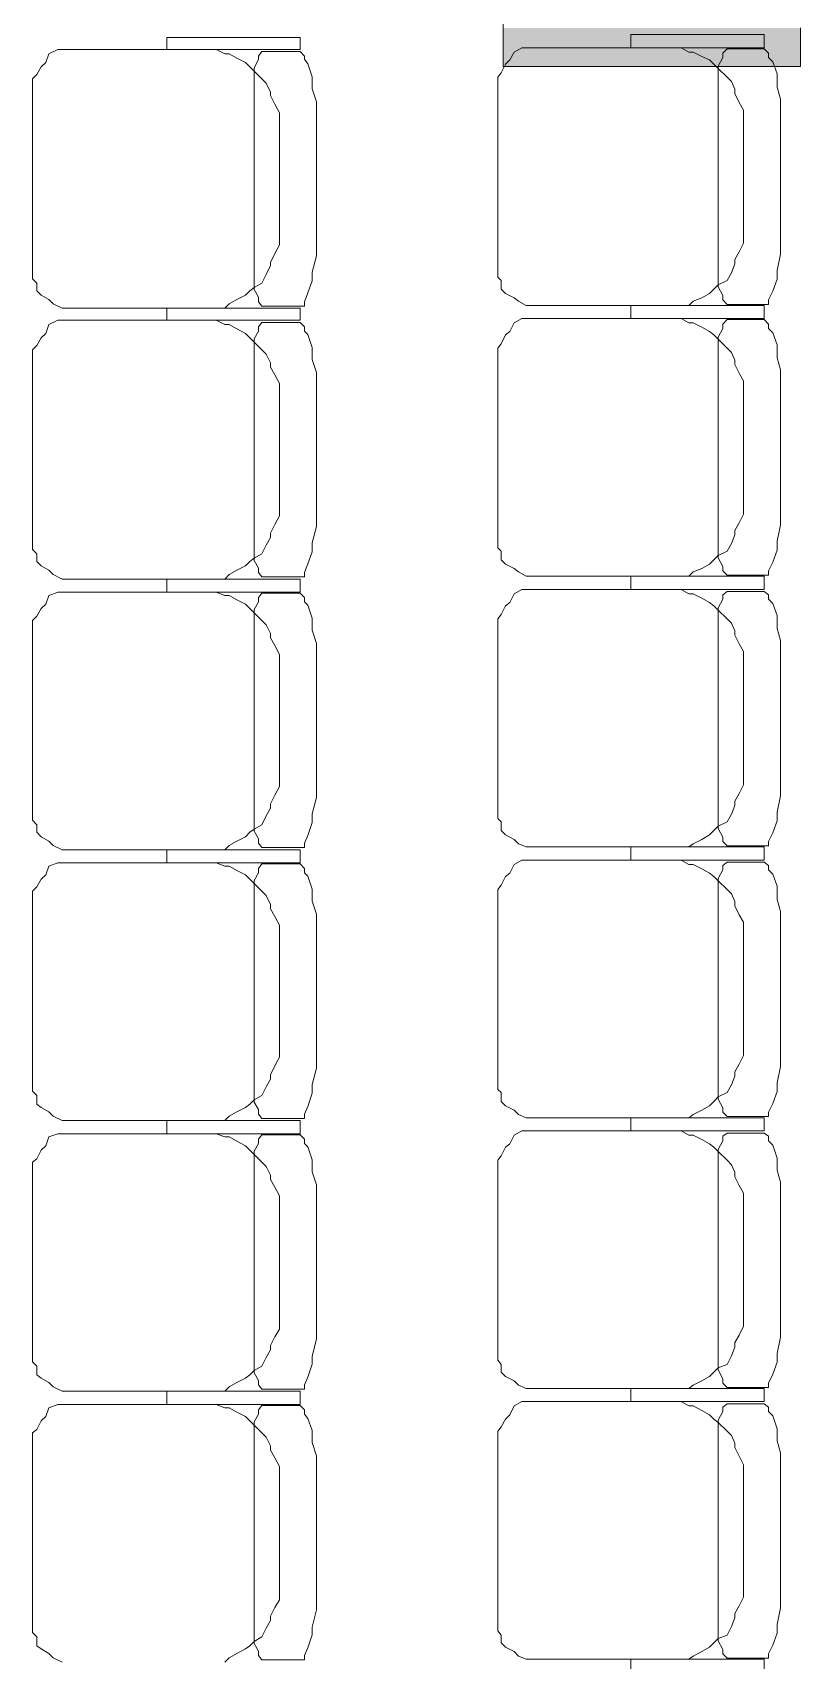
# Model space of a CAD drawing. Header units: millimetres. Extents: x 0 to 1189, y 0 to 841.
# Drawn here: x 508.66 to 522.61, y 340.6 to 370.17 of the extents above; entities that cross this region are included whole.
import ezdxf

# ---------------------------------------------------------------- set-up
doc = ezdxf.new("R2010")
doc.units = ezdxf.units.MM

msp = doc.modelspace()

# ---------------------------------------------------------------- hatches: boundary and pattern name
at = {"true_color": 0xf1d696}
h = msp.add_hatch(color=41, dxfattribs=at)
h.dxf.hatch_style = 2
h.paths.add_polyline_path([(517.905791, 370.249336), (517.905791, 369.549335), (517.20579, 369.549335)])
h = msp.add_hatch(color=41, dxfattribs=at)
h.dxf.hatch_style = 2
h.paths.add_polyline_path([(517.20579, 370.249336), (517.905791, 370.249336), (517.20579, 369.549335)])
h = msp.add_hatch(color=41, dxfattribs=at)
h.dxf.hatch_style = 2
h.paths.add_polyline_path([(521.905797, 370.249336), (521.905797, 369.549335), (517.905791, 369.549335), (517.905791, 370.249336)])
h = msp.add_hatch(color=41, dxfattribs=at)
h.dxf.hatch_style = 2
h.paths.add_polyline_path([(521.905797, 370.249336), (522.605798, 370.249336), (522.605798, 369.549335)])
h = msp.add_hatch(color=41, dxfattribs=at)
h.dxf.hatch_style = 2
h.paths.add_polyline_path([(521.905797, 369.549335), (521.905797, 370.249336), (522.605798, 369.549335)])

# ---------------------------------------------------------------- linework, layer by layer
at = {"color": 7, "lineweight": 0}
for points in [[(517.20579, 374.949344), (517.20579, 369.549335)], [(522.605798, 369.549335), (522.605798, 370.249336)], [(517.20579, 369.549335), (517.905791, 369.549335)], [(517.905791, 369.549335), (522.605798, 369.549335)]]:
    msp.add_lwpolyline(points, dxfattribs=at)
at = {"color": 8, "lineweight": 0, "true_color": 0x7f7f7f}
for points in [[(519.527794, 370.128336), (521.946797, 370.128336)], [(519.527794, 369.890336), (519.527794, 370.128336)], [(521.946797, 370.128336), (521.946797, 369.890336)], [(508.959778, 369.779336), (509.118778, 369.859336)], [(509.118778, 369.859336), (509.277778, 369.859336)], [(509.277778, 369.859336), (509.356778, 369.859336)], [(509.356778, 369.859336), (511.696782, 369.859336)], [(511.101781, 370.077336), (513.520785, 370.077336)], [(511.101781, 369.859336), (511.101781, 370.077336)], [(513.520785, 369.859336), (511.101781, 369.859336)], [(511.696782, 369.859336), (511.854782, 369.859336)], [(511.854782, 369.859336), (511.993782, 369.859336)], [(511.993782, 369.859336), (512.152782, 369.779336)], [(513.520785, 370.077336), (513.520785, 369.859336)], [(517.40679, 369.810336), (517.545791, 369.890336)], [(517.545791, 369.890336), (517.703791, 369.890336)], [(517.703791, 369.890336), (517.782791, 369.890336)], [(517.782791, 369.890336), (520.122795, 369.890336)], [(521.946797, 369.890336), (519.527794, 369.890336)], [(520.122795, 369.890336), (520.281795, 369.890336)], [(520.281795, 369.890336), (520.439795, 369.890336)], [(520.439795, 369.890336), (520.578795, 369.810336)], [(521.193796, 369.790336), (521.272796, 369.870336)], [(521.272796, 369.870336), (521.351797, 369.870336)], [(521.351797, 369.870336), (521.946797, 369.870336)], [(521.946797, 369.870336), (522.025798, 369.790336)], [(508.741777, 369.403335), (508.821777, 369.541335)], [(508.821777, 369.541335), (508.900777, 369.621335)], [(508.900777, 369.621335), (508.959778, 369.779336)], [(512.152782, 369.779336), (512.231783, 369.779336)], [(512.231783, 369.779336), (512.370783, 369.700336)], [(512.370783, 369.700336), (512.528783, 369.621335)], [(512.528783, 369.621335), (512.608783, 369.541335)], [(512.608783, 369.541335), (512.687783, 369.462335)], [(512.687783, 369.521335), (512.766783, 369.680335)], [(512.766783, 369.740336), (512.826783, 369.819336)], [(512.766783, 369.680335), (512.766783, 369.740336)], [(512.826783, 369.819336), (512.905784, 369.819336)], [(512.905784, 369.819336), (513.520785, 369.819336)], [(513.520785, 369.819336), (513.599785, 369.740336)], [(513.599785, 369.740336), (513.599785, 369.680335)], [(513.599785, 369.680335), (513.658785, 369.601335)], [(513.658785, 369.601335), (513.738785, 369.363335)], [(517.16879, 369.434335), (517.24779, 369.592335)], [(517.24779, 369.592335), (517.32679, 369.672335)], [(517.32679, 369.672335), (517.40679, 369.810336)], [(520.578795, 369.810336), (520.657795, 369.810336)], [(520.657795, 369.810336), (520.816796, 369.731336)], [(520.816796, 369.731336), (520.955796, 369.672335)], [(520.955796, 369.672335), (521.034796, 369.592335)], [(521.034796, 369.592335), (521.113796, 369.513335)], [(521.113796, 369.553335), (521.193796, 369.711336)], [(521.113796, 368.878334), (521.113796, 369.553335)], [(521.193796, 369.711336), (521.193796, 369.790336)], [(522.025798, 369.790336), (522.025798, 369.711336)], [(522.025798, 369.711336), (522.105798, 369.632335)], [(522.105798, 369.632335), (522.184798, 369.414335)], [(508.662777, 369.323335), (508.741777, 369.403335)], [(508.662777, 366.984331), (508.662777, 369.323335)], [(512.687783, 368.828334), (512.687783, 369.521335)], [(512.687783, 369.462335), (512.826783, 369.323335)], [(512.826783, 369.323335), (512.905784, 369.244335)], [(512.905784, 369.244335), (512.984784, 369.085335)], [(513.738785, 369.363335), (513.738785, 369.145335)], [(517.10879, 369.354335), (517.16879, 369.434335)], [(517.10879, 367.015331), (517.10879, 369.354335)], [(521.113796, 369.513335), (521.272796, 369.354335)], [(521.272796, 369.354335), (521.351797, 369.275335)], [(521.351797, 369.275335), (521.411797, 369.136335)], [(522.184798, 369.414335), (522.184798, 369.176335)], [(512.984784, 369.085335), (512.984784, 369.026334)], [(512.984784, 369.026334), (513.064784, 368.867334)], [(513.738785, 369.145335), (513.817785, 368.907334)], [(521.411797, 369.136335), (521.411797, 369.057335)], [(521.411797, 369.057335), (521.490797, 368.898334)], [(522.184798, 369.176335), (522.244798, 368.958334)], [(522.244798, 368.958334), (522.244798, 368.720334)], [(512.687783, 366.19133), (512.687783, 368.828334)], [(513.064784, 368.867334), (513.143784, 368.709334)], [(513.143784, 368.709334), (513.143784, 368.570334)], [(513.817785, 368.907334), (513.817785, 368.689334)], [(513.817785, 368.689334), (513.817785, 368.391334)], [(521.113796, 366.22233), (521.113796, 368.878334)], [(521.490797, 368.898334), (521.569797, 368.759334)], [(521.569797, 368.759334), (521.569797, 368.601334)], [(522.244798, 368.720334), (522.244798, 368.422334)], [(513.143784, 368.570334), (513.143784, 368.411334)], [(513.143784, 368.411334), (513.143784, 367.420332)], [(513.817785, 368.391334), (513.817785, 366.647331)], [(521.569797, 368.601334), (521.569797, 368.442334)], [(521.569797, 368.442334), (521.569797, 367.451332)], [(522.244798, 368.422334), (522.244798, 366.678331)], [(513.143784, 367.420332), (513.143784, 366.528331)], [(521.569797, 367.451332), (521.569797, 366.578331)], [(508.662777, 365.85333), (508.662777, 366.984331)], [(517.10879, 365.88533), (517.10879, 367.015331)], [(513.817785, 366.647331), (513.817785, 366.32933)], [(521.569797, 366.578331), (521.569797, 366.499331)], [(522.244798, 366.678331), (522.244798, 366.38033)], [(513.143784, 366.30933), (513.064784, 366.15133)], [(513.143784, 366.528331), (513.143784, 366.448331)], [(513.143784, 366.448331), (513.143784, 366.30933)], [(513.817785, 366.32933), (513.817785, 366.11133)], [(521.569797, 366.34133), (521.490797, 366.18233)], [(521.569797, 366.499331), (521.569797, 366.34133)], [(522.244798, 366.38033), (522.244798, 366.14233)], [(512.687783, 365.81433), (512.687783, 366.19133)], [(513.064784, 366.15133), (512.984784, 365.99233)], [(512.984784, 365.99233), (512.984784, 365.93333)], [(513.817785, 366.11133), (513.738785, 365.81433)], [(521.113796, 365.84533), (521.113796, 366.22233)], [(521.490797, 366.18233), (521.411797, 366.04333)], [(521.411797, 366.04333), (521.411797, 365.96433)], [(522.244798, 366.14233), (522.184798, 365.84533)], [(508.662777, 365.695329), (508.662777, 365.85333)], [(508.741777, 365.616329), (508.662777, 365.695329)], [(512.687783, 365.655329), (512.687783, 365.81433)], [(512.905784, 365.77433), (512.826783, 365.616329)], [(512.984784, 365.93333), (512.905784, 365.77433)], [(513.738785, 365.81433), (513.738785, 365.655329)], [(517.10879, 365.726329), (517.10879, 365.88533)], [(517.16879, 365.666329), (517.10879, 365.726329)], [(521.113796, 365.686329), (521.113796, 365.84533)], [(521.113796, 365.547329), (521.113796, 365.686329)], [(521.351797, 365.80533), (521.272796, 365.666329)], [(521.411797, 365.96433), (521.351797, 365.80533)], [(522.184798, 365.686329), (522.105798, 365.468329)], [(522.184798, 365.84533), (522.184798, 365.686329)], [(508.741777, 365.477329), (508.741777, 365.616329)], [(508.821777, 365.397329), (508.741777, 365.477329)], [(508.959778, 365.318329), (508.821777, 365.397329)], [(512.528783, 365.397329), (512.370783, 365.318329)], [(512.608783, 365.477329), (512.528783, 365.397329)], [(512.687783, 365.536329), (512.608783, 365.477329)], [(512.687783, 365.497329), (512.687783, 365.655329)], [(512.826783, 365.616329), (512.687783, 365.536329)], [(512.766783, 365.358329), (512.687783, 365.497329)], [(513.658785, 365.437329), (513.599785, 365.278329)], [(513.738785, 365.655329), (513.658785, 365.437329)], [(517.16879, 365.508329), (517.16879, 365.666329)], [(517.24779, 365.429329), (517.16879, 365.508329)], [(517.40679, 365.349329), (517.24779, 365.429329)], [(520.955796, 365.429329), (520.816796, 365.349329)], [(521.034796, 365.508329), (520.955796, 365.429329)], [(521.113796, 365.587329), (521.034796, 365.508329)], [(521.272796, 365.666329), (521.113796, 365.587329)], [(521.193796, 365.389329), (521.113796, 365.547329)], [(521.193796, 365.310329), (521.193796, 365.389329)], [(522.105798, 365.468329), (522.025798, 365.310329)], [(509.039778, 365.239329), (508.959778, 365.318329)], [(509.197778, 365.160329), (509.039778, 365.239329)], [(509.356778, 365.160329), (509.197778, 365.160329)], [(511.696782, 365.160329), (509.356778, 365.160329)], [(511.101781, 365.160329), (513.520785, 365.160329)], [(511.101781, 364.941328), (511.101781, 365.160329)], [(511.854782, 365.160329), (511.696782, 365.160329)], [(511.993782, 365.160329), (511.854782, 365.160329)], [(512.152782, 365.160329), (511.993782, 365.160329)], [(512.231783, 365.239329), (512.152782, 365.160329)], [(512.370783, 365.318329), (512.231783, 365.239329)], [(512.766783, 365.278329), (512.766783, 365.358329)], [(512.826783, 365.199329), (512.766783, 365.278329)], [(512.905784, 365.199329), (512.826783, 365.199329)], [(513.520785, 365.199329), (512.905784, 365.199329)], [(513.599785, 365.199329), (513.520785, 365.199329)], [(513.520785, 365.160329), (513.520785, 364.941328)], [(513.599785, 365.278329), (513.599785, 365.199329)], [(517.485791, 365.290329), (517.40679, 365.349329)], [(517.624791, 365.210329), (517.485791, 365.290329)], [(517.782791, 365.210329), (517.624791, 365.210329)], [(520.122795, 365.210329), (517.782791, 365.210329)], [(519.527794, 365.210329), (521.946797, 365.210329)], [(519.527794, 364.972328), (519.527794, 365.210329)], [(520.281795, 365.210329), (520.122795, 365.210329)], [(520.439795, 365.210329), (520.281795, 365.210329)], [(520.578795, 365.210329), (520.439795, 365.210329)], [(520.657795, 365.290329), (520.578795, 365.210329)], [(520.816796, 365.349329), (520.657795, 365.290329)], [(521.272796, 365.230329), (521.193796, 365.310329)], [(521.351797, 365.230329), (521.272796, 365.230329)], [(521.946797, 365.230329), (521.351797, 365.230329)], [(522.025798, 365.230329), (521.946797, 365.230329)], [(521.946797, 365.210329), (521.946797, 364.972328)], [(522.025798, 365.310329), (522.025798, 365.230329)], [(508.900777, 364.703328), (508.959778, 364.862328)], [(508.959778, 364.862328), (509.118778, 364.941328)], [(509.118778, 364.941328), (509.277778, 364.941328)], [(509.277778, 364.941328), (509.356778, 364.941328)], [(509.356778, 364.941328), (511.696782, 364.941328)], [(513.520785, 364.941328), (511.101781, 364.941328)], [(511.696782, 364.941328), (511.854782, 364.941328)], [(511.854782, 364.941328), (511.993782, 364.941328)], [(511.993782, 364.941328), (512.152782, 364.862328)], [(512.152782, 364.862328), (512.231783, 364.862328)], [(512.231783, 364.862328), (512.370783, 364.783328)], [(512.766783, 364.822328), (512.826783, 364.902328)], [(512.766783, 364.743328), (512.766783, 364.822328)], [(512.826783, 364.902328), (512.905784, 364.902328)], [(512.905784, 364.902328), (513.520785, 364.902328)], [(513.520785, 364.902328), (513.599785, 364.822328)], [(513.599785, 364.822328), (513.599785, 364.743328)], [(517.32679, 364.735328), (517.40679, 364.893328)], [(517.40679, 364.893328), (517.545791, 364.972328)], [(517.545791, 364.972328), (517.703791, 364.972328)], [(517.703791, 364.972328), (517.782791, 364.972328)], [(517.782791, 364.972328), (520.122795, 364.972328)], [(521.946797, 364.972328), (519.527794, 364.972328)], [(520.122795, 364.972328), (520.281795, 364.972328)], [(520.281795, 364.972328), (520.439795, 364.972328)], [(520.439795, 364.972328), (520.578795, 364.893328)], [(520.578795, 364.893328), (520.657795, 364.893328)], [(520.657795, 364.893328), (520.816796, 364.814328)], [(520.816796, 364.814328), (520.955796, 364.735328)], [(521.193796, 364.873328), (521.272796, 364.953328)], [(521.193796, 364.794328), (521.193796, 364.873328)], [(521.272796, 364.953328), (521.351797, 364.953328)], [(521.351797, 364.953328), (521.946797, 364.953328)], [(521.946797, 364.953328), (522.025798, 364.873328)], [(522.025798, 364.873328), (522.025798, 364.794328)], [(508.741777, 364.485328), (508.821777, 364.624328)], [(508.821777, 364.624328), (508.900777, 364.703328)], [(512.370783, 364.783328), (512.528783, 364.703328)], [(512.528783, 364.703328), (512.608783, 364.624328)], [(512.608783, 364.624328), (512.687783, 364.545328)], [(512.687783, 364.604328), (512.766783, 364.743328)], [(512.687783, 363.910327), (512.687783, 364.604328)], [(512.687783, 364.545328), (512.826783, 364.406327)], [(513.599785, 364.743328), (513.658785, 364.684328)], [(513.658785, 364.684328), (513.738785, 364.446327)], [(517.10879, 364.437327), (517.16879, 364.516328)], [(517.16879, 364.516328), (517.24779, 364.675328)], [(517.24779, 364.675328), (517.32679, 364.735328)], [(520.955796, 364.735328), (521.034796, 364.675328)], [(521.034796, 364.675328), (521.113796, 364.596328)], [(521.113796, 364.635328), (521.193796, 364.794328)], [(521.113796, 363.961327), (521.113796, 364.635328)], [(521.113796, 364.596328), (521.272796, 364.437327)], [(522.025798, 364.794328), (522.105798, 364.715328)], [(522.105798, 364.715328), (522.184798, 364.497328)], [(508.662777, 364.406327), (508.741777, 364.485328)], [(508.662777, 362.066324), (508.662777, 364.406327)], [(512.826783, 364.406327), (512.905784, 364.327327)], [(512.905784, 364.327327), (512.984784, 364.168327)], [(513.738785, 364.446327), (513.738785, 364.228327)], [(513.738785, 364.228327), (513.817785, 363.990327)], [(517.10879, 362.098324), (517.10879, 364.437327)], [(521.272796, 364.437327), (521.351797, 364.358327)], [(521.351797, 364.358327), (521.411797, 364.219327)], [(521.411797, 364.219327), (521.411797, 364.140327)], [(522.184798, 364.497328), (522.184798, 364.259327)], [(522.184798, 364.259327), (522.244798, 364.041327)], [(512.687783, 361.273323), (512.687783, 363.910327)], [(512.984784, 364.168327), (512.984784, 364.089327)], [(512.984784, 364.089327), (513.064784, 363.950327)], [(513.064784, 363.950327), (513.143784, 363.791326)], [(513.817785, 363.990327), (513.817785, 363.772326)], [(521.113796, 361.304323), (521.113796, 363.961327)], [(521.411797, 364.140327), (521.490797, 363.981327)], [(521.490797, 363.981327), (521.569797, 363.842327)], [(522.244798, 364.041327), (522.244798, 363.803327)], [(513.143784, 363.791326), (513.143784, 363.653326)], [(513.143784, 363.653326), (513.143784, 363.494326)], [(513.817785, 363.772326), (513.817785, 363.474326)], [(521.569797, 363.842327), (521.569797, 363.684326)], [(521.569797, 363.684326), (521.569797, 363.525326)], [(522.244798, 363.803327), (522.244798, 363.505326)], [(513.143784, 363.494326), (513.143784, 362.503325)], [(513.817785, 363.474326), (513.817785, 361.729323)], [(521.569797, 363.525326), (521.569797, 362.534325)], [(522.244798, 363.505326), (522.244798, 361.761323)], [(513.143784, 362.503325), (513.143784, 361.610323)], [(521.569797, 362.534325), (521.569797, 361.642323)], [(508.662777, 360.936322), (508.662777, 362.066324)], [(517.10879, 360.967322), (517.10879, 362.098324)], [(513.143784, 361.610323), (513.143784, 361.531323)], [(513.817785, 361.729323), (513.817785, 361.412323)], [(521.569797, 361.642323), (521.569797, 361.582323)], [(521.569797, 361.582323), (521.569797, 361.423323)], [(522.244798, 361.761323), (522.244798, 361.463323)], [(512.687783, 360.897322), (512.687783, 361.273323)], [(513.143784, 361.392323), (513.064784, 361.234323)], [(513.143784, 361.531323), (513.143784, 361.392323)], [(513.817785, 361.412323), (513.817785, 361.194323)], [(521.113796, 360.928322), (521.113796, 361.304323)], [(521.490797, 361.265323), (521.411797, 361.126322)], [(521.569797, 361.423323), (521.490797, 361.265323)], [(522.244798, 361.463323), (522.244798, 361.225323)], [(512.984784, 360.996322), (512.905784, 360.857322)], [(513.064784, 361.234323), (512.984784, 361.075322)], [(512.984784, 361.075322), (512.984784, 360.996322)], [(513.817785, 361.194323), (513.738785, 360.897322)], [(517.10879, 360.809322), (517.10879, 360.967322)], [(521.411797, 361.047322), (521.351797, 360.888322)], [(521.411797, 361.126322), (521.411797, 361.047322)], [(522.244798, 361.225323), (522.184798, 360.928322)], [(508.662777, 360.778322), (508.662777, 360.936322)], [(508.741777, 360.698322), (508.662777, 360.778322)], [(508.741777, 360.560322), (508.741777, 360.698322)], [(512.687783, 360.738322), (512.687783, 360.897322)], [(512.687783, 360.579322), (512.687783, 360.738322)], [(512.826783, 360.698322), (512.687783, 360.619322)], [(512.905784, 360.857322), (512.826783, 360.698322)], [(513.738785, 360.738322), (513.658785, 360.520321)], [(513.738785, 360.897322), (513.738785, 360.738322)], [(517.16879, 360.749322), (517.10879, 360.809322)], [(517.16879, 360.591322), (517.16879, 360.749322)], [(521.113796, 360.670322), (521.034796, 360.591322)], [(521.113796, 360.769322), (521.113796, 360.928322)], [(521.113796, 360.630322), (521.113796, 360.769322)], [(521.272796, 360.749322), (521.113796, 360.670322)], [(521.351797, 360.888322), (521.272796, 360.749322)], [(522.184798, 360.769322), (522.105798, 360.551322)], [(522.184798, 360.928322), (522.184798, 360.769322)], [(508.821777, 360.480321), (508.741777, 360.560322)], [(508.959778, 360.401321), (508.821777, 360.480321)], [(509.039778, 360.322321), (508.959778, 360.401321)], [(512.370783, 360.401321), (512.231783, 360.322321)], [(512.528783, 360.480321), (512.370783, 360.401321)], [(512.608783, 360.560322), (512.528783, 360.480321)], [(512.687783, 360.619322), (512.608783, 360.560322)], [(512.766783, 360.441321), (512.687783, 360.579322)], [(512.766783, 360.361321), (512.766783, 360.441321)], [(513.658785, 360.520321), (513.599785, 360.361321)], [(517.24779, 360.511321), (517.16879, 360.591322)], [(517.40679, 360.432321), (517.24779, 360.511321)], [(517.485791, 360.373321), (517.40679, 360.432321)], [(517.624791, 360.293321), (517.485791, 360.373321)], [(520.657795, 360.373321), (520.578795, 360.293321)], [(520.816796, 360.432321), (520.657795, 360.373321)], [(520.955796, 360.511321), (520.816796, 360.432321)], [(521.034796, 360.591322), (520.955796, 360.511321)], [(521.193796, 360.472321), (521.113796, 360.630322)], [(521.193796, 360.392321), (521.193796, 360.472321)], [(521.272796, 360.313321), (521.193796, 360.392321)], [(522.105798, 360.551322), (522.025798, 360.392321)], [(522.025798, 360.392321), (522.025798, 360.313321)], [(509.197778, 360.242321), (509.039778, 360.322321)], [(509.356778, 360.242321), (509.197778, 360.242321)], [(511.696782, 360.242321), (509.356778, 360.242321)], [(511.101781, 360.242321), (513.520785, 360.242321)], [(511.101781, 360.004321), (511.101781, 360.242321)], [(511.854782, 360.242321), (511.696782, 360.242321)], [(511.993782, 360.242321), (511.854782, 360.242321)], [(512.152782, 360.242321), (511.993782, 360.242321)], [(512.231783, 360.322321), (512.152782, 360.242321)], [(512.826783, 360.282321), (512.766783, 360.361321)], [(512.905784, 360.282321), (512.826783, 360.282321)], [(513.520785, 360.282321), (512.905784, 360.282321)], [(513.599785, 360.282321), (513.520785, 360.282321)], [(513.520785, 360.242321), (513.520785, 360.004321)], [(513.599785, 360.361321), (513.599785, 360.282321)], [(517.782791, 360.293321), (517.624791, 360.293321)], [(520.122795, 360.293321), (517.782791, 360.293321)], [(519.527794, 360.293321), (521.946797, 360.293321)], [(519.527794, 360.055321), (519.527794, 360.293321)], [(520.281795, 360.293321), (520.122795, 360.293321)], [(520.439795, 360.293321), (520.281795, 360.293321)], [(520.578795, 360.293321), (520.439795, 360.293321)], [(521.351797, 360.313321), (521.272796, 360.313321)], [(521.946797, 360.313321), (521.351797, 360.313321)], [(522.025798, 360.313321), (521.946797, 360.313321)], [(521.946797, 360.293321), (521.946797, 360.055321)], [(508.821777, 359.70732), (508.900777, 359.78632)], [(508.900777, 359.78632), (508.959778, 359.945321)], [(508.959778, 359.945321), (509.118778, 360.004321)], [(509.118778, 360.004321), (509.277778, 360.004321)], [(509.277778, 360.004321), (509.356778, 360.004321)], [(509.356778, 360.004321), (511.696782, 360.004321)], [(513.520785, 360.004321), (511.101781, 360.004321)], [(511.696782, 360.004321), (511.854782, 360.004321)], [(511.854782, 360.004321), (511.993782, 360.004321)], [(511.993782, 360.004321), (512.152782, 359.945321)], [(512.152782, 359.945321), (512.231783, 359.945321)], [(512.231783, 359.945321), (512.370783, 359.86632)], [(512.370783, 359.86632), (512.528783, 359.78632)], [(512.528783, 359.78632), (512.608783, 359.70732)], [(512.687783, 359.68732), (512.766783, 359.82632)], [(512.766783, 359.905321), (512.826783, 359.985321)], [(512.766783, 359.82632), (512.766783, 359.905321)], [(512.826783, 359.985321), (512.905784, 359.985321)], [(512.905784, 359.985321), (513.520785, 359.985321)], [(513.520785, 359.985321), (513.599785, 359.905321)], [(513.599785, 359.905321), (513.599785, 359.82632)], [(513.599785, 359.82632), (513.658785, 359.76732)], [(517.24779, 359.75832), (517.32679, 359.81732)], [(517.32679, 359.81732), (517.40679, 359.976321)], [(517.40679, 359.976321), (517.545791, 360.055321)], [(517.545791, 360.055321), (517.703791, 360.055321)], [(517.703791, 360.055321), (517.782791, 360.055321)], [(517.782791, 360.055321), (520.122795, 360.055321)], [(521.946797, 360.055321), (519.527794, 360.055321)], [(520.122795, 360.055321), (520.281795, 360.055321)], [(520.281795, 360.055321), (520.439795, 360.055321)], [(520.439795, 360.055321), (520.578795, 359.976321)], [(520.578795, 359.976321), (520.657795, 359.976321)], [(520.657795, 359.976321), (520.816796, 359.897321)], [(520.816796, 359.897321), (520.955796, 359.81732)], [(520.955796, 359.81732), (521.034796, 359.75832)], [(521.113796, 359.71832), (521.193796, 359.877321)], [(521.193796, 359.956321), (521.272796, 360.016321)], [(521.193796, 359.877321), (521.193796, 359.956321)], [(521.272796, 360.016321), (521.351797, 360.016321)], [(521.351797, 360.016321), (521.946797, 360.016321)], [(521.946797, 360.016321), (522.025798, 359.956321)], [(522.025798, 359.956321), (522.025798, 359.877321)], [(522.025798, 359.877321), (522.105798, 359.79832)], [(522.105798, 359.79832), (522.184798, 359.58032)], [(508.662777, 359.48932), (508.741777, 359.56832)], [(508.662777, 357.149316), (508.662777, 359.48932)], [(508.741777, 359.56832), (508.821777, 359.70732)], [(512.608783, 359.70732), (512.687783, 359.62832)], [(512.687783, 358.993319), (512.687783, 359.68732)], [(512.687783, 359.62832), (512.826783, 359.48932)], [(512.826783, 359.48932), (512.905784, 359.41032)], [(513.658785, 359.76732), (513.738785, 359.52932)], [(513.738785, 359.52932), (513.738785, 359.31132)], [(517.10879, 359.52032), (517.16879, 359.59932)], [(517.10879, 357.180316), (517.10879, 359.52032)], [(517.16879, 359.59932), (517.24779, 359.75832)], [(521.034796, 359.75832), (521.113796, 359.67932)], [(521.113796, 359.044319), (521.113796, 359.71832)], [(521.113796, 359.67932), (521.272796, 359.52032)], [(521.272796, 359.52032), (521.351797, 359.44132)], [(522.184798, 359.58032), (522.184798, 359.34232)], [(512.905784, 359.41032), (512.984784, 359.25132)], [(512.984784, 359.25132), (512.984784, 359.172319)], [(513.738785, 359.31132), (513.817785, 359.073319)], [(521.351797, 359.44132), (521.411797, 359.30232)], [(521.411797, 359.30232), (521.411797, 359.22332)], [(521.411797, 359.22332), (521.490797, 359.064319)], [(522.184798, 359.34232), (522.244798, 359.124319)], [(512.687783, 356.356315), (512.687783, 358.993319)], [(512.984784, 359.172319), (513.064784, 359.033319)], [(513.064784, 359.033319), (513.143784, 358.874319)], [(513.817785, 359.073319), (513.817785, 358.854319)], [(521.113796, 356.387315), (521.113796, 359.044319)], [(521.490797, 359.064319), (521.569797, 358.925319)], [(521.569797, 358.925319), (521.569797, 358.767319)], [(522.244798, 359.124319), (522.244798, 358.886319)], [(522.244798, 358.886319), (522.244798, 358.588319)], [(513.143784, 358.874319), (513.143784, 358.736319)], [(513.143784, 358.736319), (513.143784, 358.577319)], [(513.817785, 358.854319), (513.817785, 358.537318)], [(521.569797, 358.767319), (521.569797, 358.608319)], [(521.569797, 358.608319), (521.569797, 357.617317)], [(522.244798, 358.588319), (522.244798, 356.843316)], [(513.143784, 358.577319), (513.143784, 357.586317)], [(513.817785, 358.537318), (513.817785, 356.812316)], [(513.143784, 357.586317), (513.143784, 356.693316)], [(521.569797, 357.617317), (521.569797, 356.724316)], [(508.662777, 356.019315), (508.662777, 357.149316)], [(517.10879, 356.050315), (517.10879, 357.180316)], [(522.244798, 356.843316), (522.244798, 356.546315)], [(513.143784, 356.693316), (513.143784, 356.614316)], [(513.143784, 356.614316), (513.143784, 356.475315)], [(513.817785, 356.812316), (513.817785, 356.495315)], [(521.569797, 356.724316), (521.569797, 356.665316)], [(521.569797, 356.665316), (521.569797, 356.506315)], [(522.244798, 356.546315), (522.244798, 356.308315)], [(512.687783, 355.980315), (512.687783, 356.356315)], [(513.064784, 356.317315), (512.984784, 356.158315)], [(513.143784, 356.475315), (513.064784, 356.317315)], [(513.817785, 356.277315), (513.738785, 355.980315)], [(513.817785, 356.495315), (513.817785, 356.277315)], [(521.113796, 356.011315), (521.113796, 356.387315)], [(521.490797, 356.348315), (521.411797, 356.209315)], [(521.569797, 356.506315), (521.490797, 356.348315)], [(522.244798, 356.308315), (522.184798, 356.011315)], [(508.662777, 355.861314), (508.662777, 356.019315)], [(512.687783, 355.821314), (512.687783, 355.980315)], [(512.905784, 355.940314), (512.826783, 355.781314)], [(512.984784, 356.079315), (512.905784, 355.940314)], [(512.984784, 356.158315), (512.984784, 356.079315)], [(513.738785, 355.980315), (513.738785, 355.821314)], [(517.10879, 355.892314), (517.10879, 356.050315)], [(521.113796, 355.852314), (521.113796, 356.011315)], [(521.351797, 355.971315), (521.272796, 355.832314)], [(521.411797, 356.130315), (521.351797, 355.971315)], [(521.411797, 356.209315), (521.411797, 356.130315)], [(522.184798, 356.011315), (522.184798, 355.852314)], [(508.741777, 355.781314), (508.662777, 355.861314)], [(508.741777, 355.643314), (508.741777, 355.781314)], [(508.821777, 355.563314), (508.741777, 355.643314)], [(512.608783, 355.643314), (512.528783, 355.563314)], [(512.687783, 355.702314), (512.608783, 355.643314)], [(512.687783, 355.662314), (512.687783, 355.821314)], [(512.826783, 355.781314), (512.687783, 355.702314)], [(512.766783, 355.524314), (512.687783, 355.662314)], [(513.738785, 355.821314), (513.658785, 355.583314)], [(517.16879, 355.832314), (517.10879, 355.892314)], [(517.16879, 355.674314), (517.16879, 355.832314)], [(517.24779, 355.594314), (517.16879, 355.674314)], [(521.034796, 355.674314), (520.955796, 355.594314)], [(521.113796, 355.753314), (521.034796, 355.674314)], [(521.113796, 355.713314), (521.113796, 355.852314)], [(521.272796, 355.832314), (521.113796, 355.753314)], [(521.193796, 355.555314), (521.113796, 355.713314)], [(522.105798, 355.634314), (522.025798, 355.475314)], [(522.184798, 355.852314), (522.105798, 355.634314)], [(508.959778, 355.484314), (508.821777, 355.563314)], [(509.039778, 355.405314), (508.959778, 355.484314)], [(509.197778, 355.325314), (509.039778, 355.405314)], [(512.231783, 355.405314), (512.152782, 355.325314)], [(512.370783, 355.484314), (512.231783, 355.405314)], [(512.528783, 355.563314), (512.370783, 355.484314)], [(512.766783, 355.444314), (512.766783, 355.524314)], [(512.826783, 355.365314), (512.766783, 355.444314)], [(512.905784, 355.365314), (512.826783, 355.365314)], [(513.520785, 355.365314), (512.905784, 355.365314)], [(513.599785, 355.365314), (513.520785, 355.365314)], [(513.658785, 355.583314), (513.599785, 355.444314)], [(513.599785, 355.444314), (513.599785, 355.365314)], [(517.40679, 355.515314), (517.24779, 355.594314)], [(517.485791, 355.436314), (517.40679, 355.515314)], [(517.624791, 355.376314), (517.485791, 355.436314)], [(517.782791, 355.376314), (517.624791, 355.376314)], [(520.122795, 355.376314), (517.782791, 355.376314)], [(519.527794, 355.376314), (521.946797, 355.376314)], [(519.527794, 355.138313), (519.527794, 355.376314)], [(520.281795, 355.376314), (520.122795, 355.376314)], [(520.439795, 355.376314), (520.281795, 355.376314)], [(520.578795, 355.376314), (520.439795, 355.376314)], [(520.657795, 355.436314), (520.578795, 355.376314)], [(520.816796, 355.515314), (520.657795, 355.436314)], [(520.955796, 355.594314), (520.816796, 355.515314)], [(521.193796, 355.475314), (521.193796, 355.555314)], [(521.272796, 355.396314), (521.193796, 355.475314)], [(521.351797, 355.396314), (521.272796, 355.396314)], [(521.946797, 355.396314), (521.351797, 355.396314)], [(522.025798, 355.396314), (521.946797, 355.396314)], [(521.946797, 355.376314), (521.946797, 355.138313)], [(522.025798, 355.475314), (522.025798, 355.396314)], [(508.959778, 355.028313), (509.118778, 355.087313)], [(509.118778, 355.087313), (509.277778, 355.087313)], [(509.356778, 355.325314), (509.197778, 355.325314)], [(509.277778, 355.087313), (509.356778, 355.087313)], [(511.696782, 355.325314), (509.356778, 355.325314)], [(509.356778, 355.087313), (511.696782, 355.087313)], [(511.101781, 355.325314), (513.520785, 355.325314)], [(511.101781, 355.087313), (511.101781, 355.325314)], [(513.520785, 355.087313), (511.101781, 355.087313)], [(511.854782, 355.325314), (511.696782, 355.325314)], [(511.696782, 355.087313), (511.854782, 355.087313)], [(511.993782, 355.325314), (511.854782, 355.325314)], [(511.854782, 355.087313), (511.993782, 355.087313)], [(512.152782, 355.325314), (511.993782, 355.325314)], [(511.993782, 355.087313), (512.152782, 355.028313)], [(512.766783, 354.988313), (512.826783, 355.068313)], [(512.826783, 355.068313), (512.905784, 355.068313)], [(512.905784, 355.068313), (513.520785, 355.068313)], [(513.520785, 355.325314), (513.520785, 355.087313)], [(513.520785, 355.068313), (513.599785, 354.988313)], [(517.32679, 354.900313), (517.40679, 355.059313)], [(517.40679, 355.059313), (517.545791, 355.138313)], [(517.545791, 355.138313), (517.703791, 355.138313)], [(517.703791, 355.138313), (517.782791, 355.138313)], [(517.782791, 355.138313), (520.122795, 355.138313)], [(521.946797, 355.138313), (519.527794, 355.138313)], [(520.122795, 355.138313), (520.281795, 355.138313)], [(520.281795, 355.138313), (520.439795, 355.138313)], [(520.439795, 355.138313), (520.578795, 355.059313)], [(520.578795, 355.059313), (520.657795, 355.059313)], [(520.657795, 355.059313), (520.816796, 354.980313)], [(521.193796, 355.039313), (521.272796, 355.099313)], [(521.272796, 355.099313), (521.351797, 355.099313)], [(521.351797, 355.099313), (521.946797, 355.099313)], [(521.946797, 355.099313), (522.025798, 355.039313)], [(508.741777, 354.651313), (508.821777, 354.790313)], [(508.821777, 354.790313), (508.900777, 354.869313)], [(508.900777, 354.869313), (508.959778, 355.028313)], [(512.152782, 355.028313), (512.231783, 355.028313)], [(512.231783, 355.028313), (512.370783, 354.949313)], [(512.370783, 354.949313), (512.528783, 354.869313)], [(512.528783, 354.869313), (512.608783, 354.790313)], [(512.608783, 354.790313), (512.687783, 354.711313)], [(512.687783, 354.770313), (512.766783, 354.909313)], [(512.687783, 354.076312), (512.687783, 354.770313)], [(512.766783, 354.909313), (512.766783, 354.988313)], [(513.599785, 354.988313), (513.599785, 354.909313)], [(513.599785, 354.909313), (513.658785, 354.849313)], [(513.658785, 354.849313), (513.738785, 354.612312)], [(517.16879, 354.682313), (517.24779, 354.841313)], [(517.24779, 354.841313), (517.32679, 354.900313)], [(520.816796, 354.980313), (520.955796, 354.900313)], [(520.955796, 354.900313), (521.034796, 354.841313)], [(521.034796, 354.841313), (521.113796, 354.762313)], [(521.113796, 354.801313), (521.193796, 354.960313)], [(521.113796, 354.127312), (521.113796, 354.801313)], [(521.113796, 354.762313), (521.272796, 354.603312)], [(521.193796, 354.960313), (521.193796, 355.039313)], [(522.025798, 355.039313), (522.025798, 354.960313)], [(522.025798, 354.960313), (522.105798, 354.881313)], [(522.105798, 354.881313), (522.184798, 354.662313)], [(508.662777, 354.572312), (508.741777, 354.651313)], [(508.662777, 352.232309), (508.662777, 354.572312)], [(512.687783, 354.711313), (512.826783, 354.572312)], [(512.826783, 354.572312), (512.905784, 354.493312)], [(512.905784, 354.493312), (512.984784, 354.334312)], [(513.738785, 354.612312), (513.738785, 354.393312)], [(517.10879, 354.603312), (517.16879, 354.682313)], [(517.10879, 352.263309), (517.10879, 354.603312)], [(521.272796, 354.603312), (521.351797, 354.524312)], [(521.351797, 354.524312), (521.411797, 354.385312)], [(522.184798, 354.662313), (522.184798, 354.424312)], [(512.984784, 354.334312), (512.984784, 354.255312)], [(512.984784, 354.255312), (513.064784, 354.116312)], [(513.738785, 354.393312), (513.817785, 354.155312)], [(513.817785, 354.155312), (513.817785, 353.937311)], [(521.411797, 354.385312), (521.411797, 354.306312)], [(521.411797, 354.306312), (521.490797, 354.147312)], [(522.184798, 354.424312), (522.244798, 354.206312)], [(522.244798, 354.206312), (522.244798, 353.968311)], [(512.687783, 351.439308), (512.687783, 354.076312)], [(513.064784, 354.116312), (513.143784, 353.957311)], [(513.143784, 353.957311), (513.143784, 353.799311)], [(513.817785, 353.937311), (513.817785, 353.620311)], [(521.113796, 351.470308), (521.113796, 354.127312)], [(521.490797, 354.147312), (521.569797, 354.008312)], [(521.569797, 354.008312), (521.569797, 353.849311)], [(522.244798, 353.968311), (522.244798, 353.671311)], [(513.143784, 353.799311), (513.143784, 353.660311)], [(513.143784, 353.660311), (513.143784, 352.668309)], [(513.817785, 353.620311), (513.817785, 351.895308)], [(521.569797, 353.849311), (521.569797, 353.691311)], [(521.569797, 353.691311), (521.569797, 352.70031)], [(522.244798, 353.671311), (522.244798, 351.926308)], [(521.569797, 352.70031), (521.569797, 351.807308)], [(513.143784, 352.668309), (513.143784, 351.776308)], [(508.662777, 351.102307), (508.662777, 352.232309)], [(517.10879, 351.133307), (517.10879, 352.263309)], [(513.817785, 351.895308), (513.817785, 351.578308)], [(521.569797, 351.807308), (521.569797, 351.748308)], [(522.244798, 351.926308), (522.244798, 351.629308)], [(513.143784, 351.558308), (513.064784, 351.400308)], [(513.143784, 351.776308), (513.143784, 351.697308)], [(513.143784, 351.697308), (513.143784, 351.558308)], [(513.817785, 351.578308), (513.817785, 351.360307)], [(521.569797, 351.589308), (521.490797, 351.431308)], [(521.569797, 351.748308), (521.569797, 351.589308)], [(522.244798, 351.629308), (522.244798, 351.391308)], [(512.687783, 351.062307), (512.687783, 351.439308)], [(513.064784, 351.400308), (512.984784, 351.241307)], [(512.984784, 351.241307), (512.984784, 351.162307)], [(513.817785, 351.360307), (513.738785, 351.062307)], [(521.113796, 351.094307), (521.113796, 351.470308)], [(521.411797, 351.212307), (521.351797, 351.054307)], [(521.490797, 351.431308), (521.411797, 351.292307)], [(521.411797, 351.292307), (521.411797, 351.212307)], [(522.244798, 351.391308), (522.184798, 351.094307)], [(508.662777, 350.943307), (508.662777, 351.102307)], [(508.741777, 350.864307), (508.662777, 350.943307)], [(512.687783, 350.904307), (512.687783, 351.062307)], [(512.687783, 350.745307), (512.687783, 350.904307)], [(512.905784, 351.023307), (512.826783, 350.864307)], [(512.984784, 351.162307), (512.905784, 351.023307)], [(513.738785, 350.904307), (513.658785, 350.666306)], [(513.738785, 351.062307), (513.738785, 350.904307)], [(517.10879, 350.975307), (517.10879, 351.133307)], [(517.16879, 350.915307), (517.10879, 350.975307)], [(517.16879, 350.756307), (517.16879, 350.915307)], [(521.113796, 350.935307), (521.113796, 351.094307)], [(521.113796, 350.796307), (521.113796, 350.935307)], [(521.272796, 350.915307), (521.113796, 350.836307)], [(521.351797, 351.054307), (521.272796, 350.915307)], [(522.184798, 350.935307), (522.105798, 350.717307)], [(522.184798, 351.094307), (522.184798, 350.935307)], [(508.741777, 350.706306), (508.741777, 350.864307)], [(508.821777, 350.646306), (508.741777, 350.706306)], [(508.959778, 350.567306), (508.821777, 350.646306)], [(512.528783, 350.646306), (512.370783, 350.567306)], [(512.608783, 350.706306), (512.528783, 350.646306)], [(512.687783, 350.785307), (512.608783, 350.706306)], [(512.826783, 350.864307), (512.687783, 350.785307)], [(512.766783, 350.606306), (512.687783, 350.745307)], [(512.766783, 350.527306), (512.766783, 350.606306)], [(513.658785, 350.666306), (513.599785, 350.527306)], [(517.24779, 350.677306), (517.16879, 350.756307)], [(517.40679, 350.598306), (517.24779, 350.677306)], [(520.955796, 350.677306), (520.816796, 350.598306)], [(521.034796, 350.756307), (520.955796, 350.677306)], [(521.113796, 350.836307), (521.034796, 350.756307)], [(521.193796, 350.638306), (521.113796, 350.796307)], [(521.193796, 350.558306), (521.193796, 350.638306)], [(522.105798, 350.717307), (522.025798, 350.558306)], [(509.039778, 350.487306), (508.959778, 350.567306)], [(509.197778, 350.408306), (509.039778, 350.487306)], [(509.356778, 350.408306), (509.197778, 350.408306)], [(511.696782, 350.408306), (509.356778, 350.408306)], [(511.101781, 350.408306), (513.520785, 350.408306)], [(511.101781, 350.170306), (511.101781, 350.408306)], [(511.854782, 350.408306), (511.696782, 350.408306)], [(511.993782, 350.408306), (511.854782, 350.408306)], [(512.152782, 350.408306), (511.993782, 350.408306)], [(512.231783, 350.487306), (512.152782, 350.408306)], [(512.370783, 350.567306), (512.231783, 350.487306)], [(512.826783, 350.448306), (512.766783, 350.527306)], [(512.905784, 350.448306), (512.826783, 350.448306)], [(513.520785, 350.448306), (512.905784, 350.448306)], [(513.599785, 350.448306), (513.520785, 350.448306)], [(513.520785, 350.408306), (513.520785, 350.170306)], [(513.599785, 350.527306), (513.599785, 350.448306)], [(517.485791, 350.519306), (517.40679, 350.598306)], [(517.624791, 350.459306), (517.485791, 350.519306)], [(517.782791, 350.459306), (517.624791, 350.459306)], [(520.122795, 350.459306), (517.782791, 350.459306)], [(519.527794, 350.459306), (521.946797, 350.459306)], [(519.527794, 350.221306), (519.527794, 350.459306)], [(520.281795, 350.459306), (520.122795, 350.459306)], [(520.439795, 350.459306), (520.281795, 350.459306)], [(520.578795, 350.459306), (520.439795, 350.459306)], [(520.657795, 350.519306), (520.578795, 350.459306)], [(520.816796, 350.598306), (520.657795, 350.519306)], [(521.272796, 350.479306), (521.193796, 350.558306)], [(521.351797, 350.479306), (521.272796, 350.479306)], [(521.946797, 350.479306), (521.351797, 350.479306)], [(522.025798, 350.479306), (521.946797, 350.479306)], [(521.946797, 350.459306), (521.946797, 350.221306)], [(522.025798, 350.558306), (522.025798, 350.479306)], [(508.900777, 349.952305), (508.959778, 350.111306)], [(508.959778, 350.111306), (509.118778, 350.170306)], [(509.118778, 350.170306), (509.277778, 350.170306)], [(509.277778, 350.170306), (509.356778, 350.170306)], [(509.356778, 350.170306), (511.696782, 350.170306)], [(513.520785, 350.170306), (511.101781, 350.170306)], [(511.696782, 350.170306), (511.854782, 350.170306)], [(511.854782, 350.170306), (511.993782, 350.170306)], [(511.993782, 350.170306), (512.152782, 350.111306)], [(512.152782, 350.111306), (512.231783, 350.111306)], [(512.231783, 350.111306), (512.370783, 350.031305)], [(512.370783, 350.031305), (512.528783, 349.952305)], [(512.766783, 350.071306), (512.826783, 350.150306)], [(512.766783, 349.992305), (512.766783, 350.071306)], [(512.826783, 350.150306), (512.905784, 350.150306)], [(512.905784, 350.150306), (513.520785, 350.150306)], [(513.520785, 350.150306), (513.599785, 350.071306)], [(513.599785, 350.071306), (513.599785, 349.992305)], [(517.32679, 349.983305), (517.40679, 350.142306)], [(517.40679, 350.142306), (517.545791, 350.221306)], [(517.545791, 350.221306), (517.703791, 350.221306)], [(517.703791, 350.221306), (517.782791, 350.221306)], [(517.782791, 350.221306), (520.122795, 350.221306)], [(521.946797, 350.221306), (519.527794, 350.221306)], [(520.122795, 350.221306), (520.281795, 350.221306)], [(520.281795, 350.221306), (520.439795, 350.221306)], [(520.439795, 350.221306), (520.578795, 350.142306)], [(520.578795, 350.142306), (520.657795, 350.142306)], [(520.657795, 350.142306), (520.816796, 350.063306)], [(520.816796, 350.063306), (520.955796, 349.983305)], [(521.113796, 349.884305), (521.193796, 350.043305)], [(521.193796, 350.122306), (521.272796, 350.181306)], [(521.193796, 350.043305), (521.193796, 350.122306)], [(521.272796, 350.181306), (521.351797, 350.181306)], [(521.351797, 350.181306), (521.946797, 350.181306)], [(521.946797, 350.181306), (522.025798, 350.122306)], [(522.025798, 350.122306), (522.025798, 350.043305)], [(522.025798, 350.043305), (522.105798, 349.963305)], [(508.741777, 349.714305), (508.821777, 349.873305)], [(508.821777, 349.873305), (508.900777, 349.952305)], [(512.528783, 349.952305), (512.608783, 349.873305)], [(512.608783, 349.873305), (512.687783, 349.794305)], [(512.687783, 349.853305), (512.766783, 349.992305)], [(512.687783, 349.159304), (512.687783, 349.853305)], [(512.687783, 349.794305), (512.826783, 349.655305)], [(513.599785, 349.992305), (513.658785, 349.932305)], [(513.658785, 349.932305), (513.738785, 349.694305)], [(517.10879, 349.686305), (517.16879, 349.765305)], [(517.16879, 349.765305), (517.24779, 349.924305)], [(517.24779, 349.924305), (517.32679, 349.983305)], [(520.955796, 349.983305), (521.034796, 349.924305)], [(521.034796, 349.924305), (521.113796, 349.844305)], [(521.113796, 349.210304), (521.113796, 349.884305)], [(521.113796, 349.844305), (521.272796, 349.686305)], [(522.105798, 349.963305), (522.184798, 349.725305)], [(522.184798, 349.725305), (522.184798, 349.507305)], [(508.662777, 349.655305), (508.741777, 349.714305)], [(508.662777, 347.315301), (508.662777, 349.655305)], [(512.826783, 349.655305), (512.905784, 349.575305)], [(512.905784, 349.575305), (512.984784, 349.417305)], [(513.738785, 349.694305), (513.738785, 349.476305)], [(513.738785, 349.476305), (513.817785, 349.238304)], [(517.10879, 347.346301), (517.10879, 349.686305)], [(521.272796, 349.686305), (521.351797, 349.606305)], [(521.351797, 349.606305), (521.411797, 349.468305)], [(521.411797, 349.468305), (521.411797, 349.388304)], [(522.184798, 349.507305), (522.244798, 349.289304)], [(512.687783, 346.5223), (512.687783, 349.159304)], [(512.984784, 349.417305), (512.984784, 349.337304)], [(512.984784, 349.337304), (513.064784, 349.199304)], [(513.064784, 349.199304), (513.143784, 349.040304)], [(513.817785, 349.238304), (513.817785, 349.020304)], [(521.113796, 346.5533), (521.113796, 349.210304)], [(521.411797, 349.388304), (521.490797, 349.230304)], [(521.490797, 349.230304), (521.569797, 349.091304)], [(522.244798, 349.289304), (522.244798, 349.051304)], [(513.143784, 349.040304), (513.143784, 348.881304)], [(513.143784, 348.881304), (513.143784, 348.743303)], [(513.817785, 349.020304), (513.817785, 348.703303)], [(521.569797, 349.091304), (521.569797, 348.932304)], [(521.569797, 348.932304), (521.569797, 348.774304)], [(522.244798, 349.051304), (522.244798, 348.754304)], [(513.143784, 348.743303), (513.143784, 347.751302)], [(513.817785, 348.703303), (513.817785, 346.978301)], [(521.569797, 348.774304), (521.569797, 347.782302)], [(522.244798, 348.754304), (522.244798, 347.009301)], [(513.143784, 347.751302), (513.143784, 346.859301)], [(521.569797, 347.782302), (521.569797, 346.890301)], [(508.662777, 346.1853), (508.662777, 347.315301)], [(517.10879, 346.2163), (517.10879, 347.346301)], [(513.143784, 346.859301), (513.143784, 346.7803)], [(513.143784, 346.7803), (513.143784, 346.6213)], [(513.817785, 346.978301), (513.817785, 346.6613)], [(521.569797, 346.890301), (521.569797, 346.831301)], [(521.569797, 346.831301), (521.569797, 346.6723)], [(522.244798, 347.009301), (522.244798, 346.7123)], [(512.687783, 346.126299), (512.687783, 346.5223)], [(513.064784, 346.4823), (512.984784, 346.3243)], [(513.143784, 346.6213), (513.064784, 346.4823)], [(513.817785, 346.6613), (513.817785, 346.4433)], [(521.113796, 346.1763), (521.113796, 346.5533)], [(521.490797, 346.5133), (521.411797, 346.3753)], [(521.569797, 346.6723), (521.490797, 346.5133)], [(522.244798, 346.4743), (522.184798, 346.1763)], [(522.244798, 346.7123), (522.244798, 346.4743)], [(508.662777, 346.026299), (508.662777, 346.1853)], [(512.984784, 346.2443), (512.905784, 346.106299)], [(512.984784, 346.3243), (512.984784, 346.2443)], [(513.817785, 346.4433), (513.738785, 346.126299)], [(517.10879, 346.057299), (517.10879, 346.2163)], [(521.113796, 346.018299), (521.113796, 346.1763)], [(521.411797, 346.2953), (521.351797, 346.1373)], [(521.411797, 346.3753), (521.411797, 346.2953)], [(522.184798, 346.1763), (522.184798, 346.018299)], [(508.741777, 345.947299), (508.662777, 346.026299)], [(508.741777, 345.788299), (508.741777, 345.947299)], [(512.687783, 345.987299), (512.687783, 346.126299)], [(512.687783, 345.828299), (512.687783, 345.987299)], [(512.826783, 345.947299), (512.687783, 345.868299)], [(512.905784, 346.106299), (512.826783, 345.947299)], [(513.738785, 345.987299), (513.658785, 345.749299)], [(513.738785, 346.126299), (513.738785, 345.987299)], [(517.16879, 345.978299), (517.10879, 346.057299)], [(517.16879, 345.839299), (517.16879, 345.978299)], [(521.113796, 345.919299), (521.034796, 345.839299)], [(521.113796, 345.879299), (521.113796, 346.018299)], [(521.272796, 345.978299), (521.113796, 345.919299)], [(521.193796, 345.720299), (521.113796, 345.879299)], [(521.351797, 346.1373), (521.272796, 345.978299)], [(522.184798, 346.018299), (522.105798, 345.800299)], [(508.821777, 345.729299), (508.741777, 345.788299)], [(508.959778, 345.650299), (508.821777, 345.729299)], [(509.039778, 345.570299), (508.959778, 345.650299)], [(512.370783, 345.650299), (512.231783, 345.570299)], [(512.528783, 345.729299), (512.370783, 345.650299)], [(512.608783, 345.788299), (512.528783, 345.729299)], [(512.687783, 345.868299), (512.608783, 345.788299)], [(512.766783, 345.689299), (512.687783, 345.828299)], [(512.766783, 345.610299), (512.766783, 345.689299)], [(512.826783, 345.531299), (512.766783, 345.610299)], [(513.658785, 345.749299), (513.599785, 345.610299)], [(513.599785, 345.610299), (513.599785, 345.531299)], [(517.24779, 345.760299), (517.16879, 345.839299)], [(517.40679, 345.681299), (517.24779, 345.760299)], [(517.485791, 345.601299), (517.40679, 345.681299)], [(517.624791, 345.542299), (517.485791, 345.601299)], [(520.657795, 345.601299), (520.578795, 345.542299)], [(520.816796, 345.681299), (520.657795, 345.601299)], [(520.955796, 345.760299), (520.816796, 345.681299)], [(521.034796, 345.839299), (520.955796, 345.760299)], [(521.193796, 345.641299), (521.193796, 345.720299)], [(521.272796, 345.562299), (521.193796, 345.641299)], [(522.105798, 345.800299), (522.025798, 345.641299)], [(522.025798, 345.641299), (522.025798, 345.562299)], [(509.197778, 345.491299), (509.039778, 345.570299)], [(509.356778, 345.491299), (509.197778, 345.491299)], [(511.696782, 345.491299), (509.356778, 345.491299)], [(511.101781, 345.491299), (513.520785, 345.491299)], [(511.101781, 345.253298), (511.101781, 345.491299)], [(511.854782, 345.491299), (511.696782, 345.491299)], [(511.993782, 345.491299), (511.854782, 345.491299)], [(512.152782, 345.491299), (511.993782, 345.491299)], [(512.231783, 345.570299), (512.152782, 345.491299)], [(512.905784, 345.531299), (512.826783, 345.531299)], [(513.520785, 345.531299), (512.905784, 345.531299)], [(513.599785, 345.531299), (513.520785, 345.531299)], [(513.520785, 345.491299), (513.520785, 345.253298)], [(517.40679, 345.225298), (517.545791, 345.304298)], [(517.545791, 345.304298), (517.703791, 345.304298)], [(517.782791, 345.542299), (517.624791, 345.542299)], [(517.703791, 345.304298), (517.782791, 345.304298)], [(520.122795, 345.542299), (517.782791, 345.542299)], [(517.782791, 345.304298), (520.122795, 345.304298)], [(519.527794, 345.542299), (521.946797, 345.542299)], [(519.527794, 345.304298), (519.527794, 345.542299)], [(521.946797, 345.304298), (519.527794, 345.304298)], [(520.281795, 345.542299), (520.122795, 345.542299)], [(520.122795, 345.304298), (520.281795, 345.304298)], [(520.439795, 345.542299), (520.281795, 345.542299)], [(520.281795, 345.304298), (520.439795, 345.304298)], [(520.578795, 345.542299), (520.439795, 345.542299)], [(520.439795, 345.304298), (520.578795, 345.225298)], [(521.351797, 345.562299), (521.272796, 345.562299)], [(521.946797, 345.562299), (521.351797, 345.562299)], [(522.025798, 345.562299), (521.946797, 345.562299)], [(521.946797, 345.542299), (521.946797, 345.304298)], [(508.821777, 344.956298), (508.900777, 345.035298)], [(508.900777, 345.035298), (508.959778, 345.194298)], [(508.959778, 345.194298), (509.118778, 345.253298)], [(509.118778, 345.253298), (509.277778, 345.253298)], [(509.277778, 345.253298), (509.356778, 345.253298)], [(509.356778, 345.253298), (511.696782, 345.253298)], [(513.520785, 345.253298), (511.101781, 345.253298)], [(511.696782, 345.253298), (511.854782, 345.253298)], [(511.854782, 345.253298), (511.993782, 345.253298)], [(511.993782, 345.253298), (512.152782, 345.194298)], [(512.152782, 345.194298), (512.231783, 345.194298)], [(512.231783, 345.194298), (512.370783, 345.114298)], [(512.370783, 345.114298), (512.528783, 345.035298)], [(512.528783, 345.035298), (512.608783, 344.956298)], [(512.687783, 344.936298), (512.766783, 345.075298)], [(512.766783, 345.154298), (512.826783, 345.233298)], [(512.766783, 345.075298), (512.766783, 345.154298)], [(512.826783, 345.233298), (512.905784, 345.233298)], [(512.905784, 345.233298), (513.520785, 345.233298)], [(513.520785, 345.233298), (513.599785, 345.154298)], [(513.599785, 345.154298), (513.599785, 345.075298)], [(513.599785, 345.075298), (513.658785, 344.995298)], [(513.658785, 344.995298), (513.738785, 344.777297)], [(517.24779, 344.987298), (517.32679, 345.066298)], [(517.32679, 345.066298), (517.40679, 345.225298)], [(520.578795, 345.225298), (520.657795, 345.225298)], [(520.657795, 345.225298), (520.816796, 345.145298)], [(520.816796, 345.145298), (520.955796, 345.066298)], [(520.955796, 345.066298), (521.034796, 344.987298)], [(521.113796, 344.967298), (521.193796, 345.126298)], [(521.193796, 345.205298), (521.272796, 345.264298)], [(521.193796, 345.126298), (521.193796, 345.205298)], [(521.272796, 345.264298), (521.351797, 345.264298)], [(521.351797, 345.264298), (521.946797, 345.264298)], [(521.946797, 345.264298), (522.025798, 345.205298)], [(522.025798, 345.205298), (522.025798, 345.126298)], [(522.025798, 345.126298), (522.105798, 345.046298)], [(522.105798, 345.046298), (522.184798, 344.808297)], [(508.662777, 344.738297), (508.741777, 344.797297)], [(508.662777, 342.398294), (508.662777, 344.738297)], [(508.741777, 344.797297), (508.821777, 344.956298)], [(512.608783, 344.956298), (512.687783, 344.876298)], [(512.687783, 344.242297), (512.687783, 344.936298)], [(512.687783, 344.876298), (512.826783, 344.738297)], [(512.826783, 344.738297), (512.905784, 344.658297)], [(513.738785, 344.777297), (513.738785, 344.559297)], [(517.10879, 344.769297), (517.16879, 344.848298)], [(517.10879, 342.429294), (517.10879, 344.769297)], [(517.16879, 344.848298), (517.24779, 344.987298)], [(521.034796, 344.987298), (521.113796, 344.927298)], [(521.113796, 344.293297), (521.113796, 344.967298)], [(521.113796, 344.927298), (521.272796, 344.769297)], [(521.272796, 344.769297), (521.351797, 344.689297)], [(522.184798, 344.808297), (522.184798, 344.590297)], [(512.905784, 344.658297), (512.984784, 344.500297)], [(512.984784, 344.500297), (512.984784, 344.420297)], [(512.984784, 344.420297), (513.064784, 344.282297)], [(513.738785, 344.559297), (513.817785, 344.321297)], [(521.351797, 344.689297), (521.411797, 344.551297)], [(521.411797, 344.551297), (521.411797, 344.471297)], [(521.411797, 344.471297), (521.490797, 344.313297)], [(522.184798, 344.590297), (522.244798, 344.372297)], [(512.687783, 341.605293), (512.687783, 344.242297)], [(513.064784, 344.282297), (513.143784, 344.123296)], [(513.143784, 344.123296), (513.143784, 343.964296)], [(513.817785, 344.321297), (513.817785, 344.103296)], [(513.817785, 344.103296), (513.817785, 343.786296)], [(521.113796, 341.636293), (521.113796, 344.293297)], [(521.490797, 344.313297), (521.569797, 344.154296)], [(521.569797, 344.154296), (521.569797, 344.015296)], [(522.244798, 344.372297), (522.244798, 344.134296)], [(522.244798, 344.134296), (522.244798, 343.837296)], [(513.143784, 343.964296), (513.143784, 343.826296)], [(513.143784, 343.826296), (513.143784, 342.834294)], [(521.569797, 344.015296), (521.569797, 343.857296)], [(521.569797, 343.857296), (521.569797, 342.865295)], [(522.244798, 343.837296), (522.244798, 342.092293)], [(513.817785, 343.786296), (513.817785, 342.041293)], [(513.143784, 342.834294), (513.143784, 341.942293)], [(521.569797, 342.865295), (521.569797, 341.973293)], [(508.662777, 341.268292), (508.662777, 342.398294)], [(517.10879, 341.299292), (517.10879, 342.429294)], [(513.817785, 342.041293), (513.817785, 341.744293)], [(522.244798, 342.092293), (522.244798, 341.795293)], [(513.143784, 341.942293), (513.143784, 341.863293)], [(513.143784, 341.863293), (513.143784, 341.704293)], [(513.817785, 341.744293), (513.817785, 341.526292)], [(521.569797, 341.755293), (521.490797, 341.596293)], [(521.569797, 341.973293), (521.569797, 341.894293)], [(521.569797, 341.894293), (521.569797, 341.755293)], [(522.244798, 341.795293), (522.244798, 341.557293)], [(512.687783, 341.208292), (512.687783, 341.605293)], [(513.064784, 341.565293), (512.984784, 341.407292)], [(513.143784, 341.704293), (513.064784, 341.565293)], [(513.817785, 341.526292), (513.738785, 341.208292)], [(521.113796, 341.259292), (521.113796, 341.636293)], [(521.490797, 341.596293), (521.411797, 341.458292)], [(521.411797, 341.458292), (521.411797, 341.378292)], [(522.244798, 341.557293), (522.184798, 341.259292)], [(508.662777, 341.109292), (508.662777, 341.268292)], [(512.687783, 341.070292), (512.687783, 341.208292)], [(512.905784, 341.189292), (512.826783, 341.030292)], [(512.984784, 341.327292), (512.905784, 341.189292)], [(512.984784, 341.407292), (512.984784, 341.327292)], [(513.738785, 341.208292), (513.738785, 341.070292)], [(517.10879, 341.140292), (517.10879, 341.299292)], [(521.113796, 341.101292), (521.113796, 341.259292)], [(521.351797, 341.220292), (521.272796, 341.061292)], [(521.411797, 341.378292), (521.351797, 341.220292)], [(522.184798, 341.259292), (522.184798, 341.101292)], [(508.741777, 341.030292), (508.662777, 341.109292)], [(508.741777, 340.871291), (508.741777, 341.030292)], [(508.821777, 340.812291), (508.741777, 340.871291)], [(512.608783, 340.871291), (512.528783, 340.812291)], [(512.687783, 340.951292), (512.608783, 340.871291)], [(512.687783, 340.911292), (512.687783, 341.070292)], [(512.826783, 341.030292), (512.687783, 340.951292)], [(512.766783, 340.772291), (512.687783, 340.911292)], [(513.738785, 341.070292), (513.658785, 340.832291)], [(517.16879, 341.061292), (517.10879, 341.140292)], [(517.16879, 340.922292), (517.16879, 341.061292)], [(517.24779, 340.843291), (517.16879, 340.922292)], [(521.034796, 340.922292), (520.955796, 340.843291)], [(521.113796, 341.002292), (521.034796, 340.922292)], [(521.113796, 340.962292), (521.113796, 341.101292)], [(521.272796, 341.061292), (521.113796, 341.002292)], [(521.193796, 340.803291), (521.113796, 340.962292)], [(522.105798, 340.883291), (522.025798, 340.724291)], [(522.184798, 341.101292), (522.105798, 340.883291)], [(508.959778, 340.733291), (508.821777, 340.812291)], [(509.039778, 340.653291), (508.959778, 340.733291)], [(509.197778, 340.574291), (509.039778, 340.653291)], [(512.231783, 340.653291), (512.152782, 340.574291)], [(512.370783, 340.733291), (512.231783, 340.653291)], [(512.528783, 340.812291), (512.370783, 340.733291)], [(512.766783, 340.693291), (512.766783, 340.772291)], [(512.826783, 340.614291), (512.766783, 340.693291)], [(512.905784, 340.614291), (512.826783, 340.614291)], [(513.520785, 340.614291), (512.905784, 340.614291)], [(513.599785, 340.614291), (513.520785, 340.614291)], [(513.658785, 340.832291), (513.599785, 340.693291)], [(513.599785, 340.693291), (513.599785, 340.614291)], [(517.40679, 340.764291), (517.24779, 340.843291)], [(517.485791, 340.684291), (517.40679, 340.764291)], [(517.624791, 340.625291), (517.485791, 340.684291)], [(517.782791, 340.625291), (517.624791, 340.625291)], [(520.122795, 340.625291), (517.782791, 340.625291)], [(519.527794, 340.625291), (521.946797, 340.625291)], [(519.527794, 340.387291), (519.527794, 340.625291)], [(520.281795, 340.625291), (520.122795, 340.625291)], [(520.439795, 340.625291), (520.281795, 340.625291)], [(520.578795, 340.625291), (520.439795, 340.625291)], [(520.657795, 340.684291), (520.578795, 340.625291)], [(520.816796, 340.764291), (520.657795, 340.684291)], [(520.955796, 340.843291), (520.816796, 340.764291)], [(521.193796, 340.724291), (521.193796, 340.803291)], [(521.272796, 340.645291), (521.193796, 340.724291)], [(521.351797, 340.645291), (521.272796, 340.645291)], [(521.946797, 340.645291), (521.351797, 340.645291)], [(522.025798, 340.645291), (521.946797, 340.645291)], [(521.946797, 340.625291), (521.946797, 340.387291)], [(522.025798, 340.724291), (522.025798, 340.645291)]]:
    msp.add_lwpolyline(points, dxfattribs=at)

doc.saveas('drawing.dxf')
